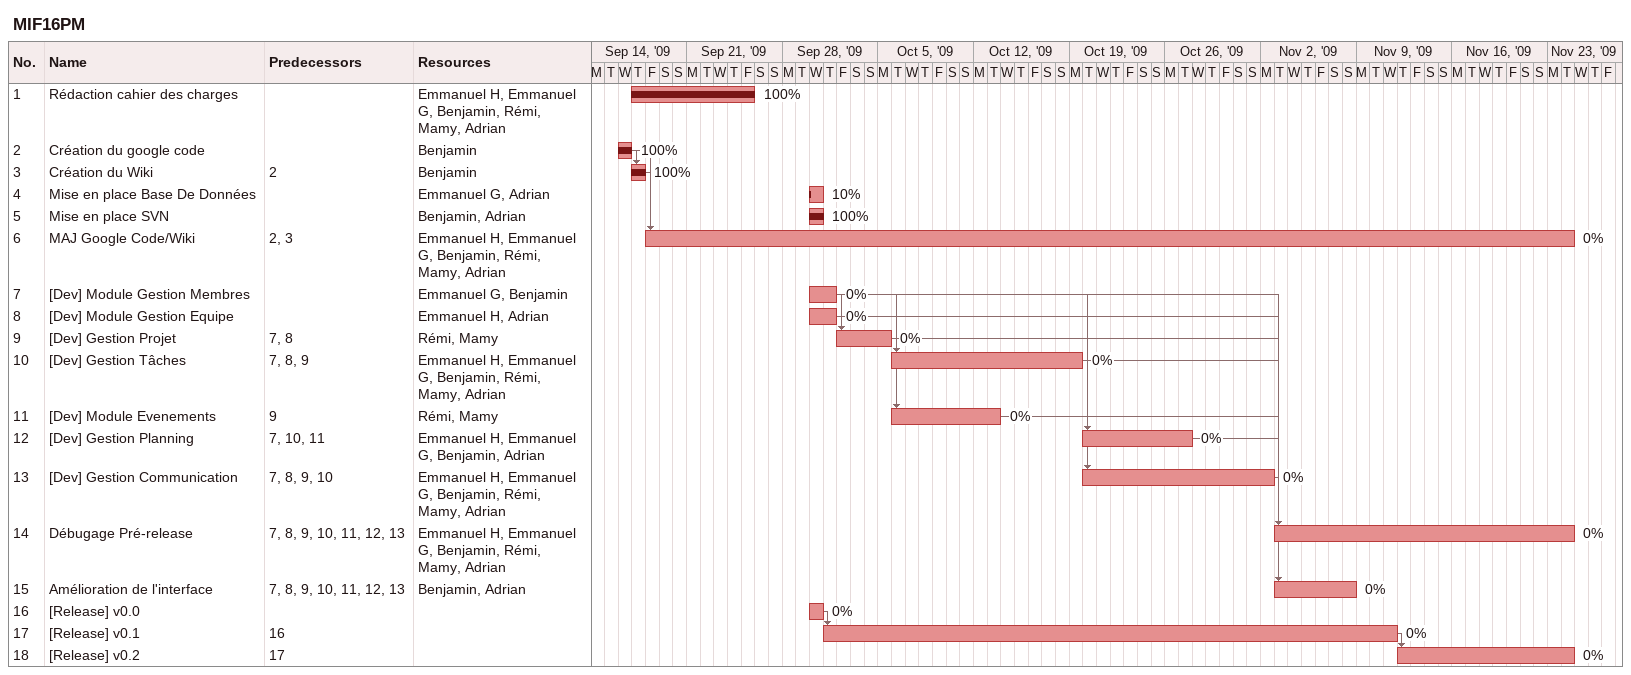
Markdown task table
MIF16PM

| ID | Task | Start | Finish | Predecessors | Resources | % complete |
|---|---|---|---|---|---|---|
| 1 | Rédaction cahier des charges | 2009-09-17 | 2009-09-25 |  | Emmanuel H, Emmanuel G, Benjamin, Rémi, Mamy, Adrian | 100 |
| 2 | Création du google code | 2009-09-16 | 2009-09-16 |  | Benjamin | 100 |
| 3 | Création du Wiki | 2009-09-17 | 2009-09-17 | 2 | Benjamin | 100 |
| 4 | Mise en place Base De Données | 2009-09-30 | 2009-09-30 |  | Emmanuel G, Adrian | 10 |
| 5 | Mise en place SVN | 2009-09-30 | 2009-09-30 |  | Benjamin, Adrian | 100 |
| 6 | MAJ Google Code/Wiki | 2009-09-18 | 2009-11-24 | 2, 3 | Emmanuel H, Emmanuel G, Benjamin, Rémi, Mamy, Adrian | 0 |
| 7 | [Dev] Module Gestion Membres | 2009-09-30 | 2009-10-01 |  | Emmanuel G, Benjamin | 0 |
| 8 | [Dev] Module Gestion Equipe | 2009-09-30 | 2009-10-01 |  | Emmanuel H, Adrian | 0 |
| 9 | [Dev] Gestion Projet | 2009-10-02 | 2009-10-05 | 7, 8 | Rémi, Mamy | 0 |
| 10 | [Dev] Gestion Tâches | 2009-10-06 | 2009-10-19 | 7, 8, 9 | Emmanuel H, Emmanuel G, Benjamin, Rémi, Mamy, Adrian | 0 |
| 11 | [Dev] Module Evenements | 2009-10-06 | 2009-10-13 | 9 | Rémi, Mamy | 0 |
| 12 | [Dev] Gestion Planning | 2009-10-20 | 2009-10-27 | 7, 10, 11 | Emmanuel H, Emmanuel G, Benjamin, Adrian | 0 |
| 13 | [Dev] Gestion Communication | 2009-10-20 | 2009-11-02 | 7, 8, 9, 10 | Emmanuel H, Emmanuel G, Benjamin, Rémi, Mamy, Adrian | 0 |
| 14 | Débugage Pré-release | 2009-11-03 | 2009-11-24 | 7, 8, 9, 10, 11, 12, 13 | Emmanuel H, Emmanuel G, Benjamin, Rémi, Mamy, Adrian | 0 |
| 15 | Amélioration de l'interface | 2009-11-03 | 2009-11-08 | 7, 8, 9, 10, 11, 12, 13 | Benjamin, Adrian | 0 |
| 16 | [Release] v0.0 | 2009-09-30 | 2009-09-30 |  |  | 0 |
| 17 | [Release] v0.1 | 2009-10-01 | 2009-11-11 | 16 |  | 0 |
| 18 | [Release] v0.2 | 2009-11-12 | 2009-11-24 | 17 |  | 0 |
